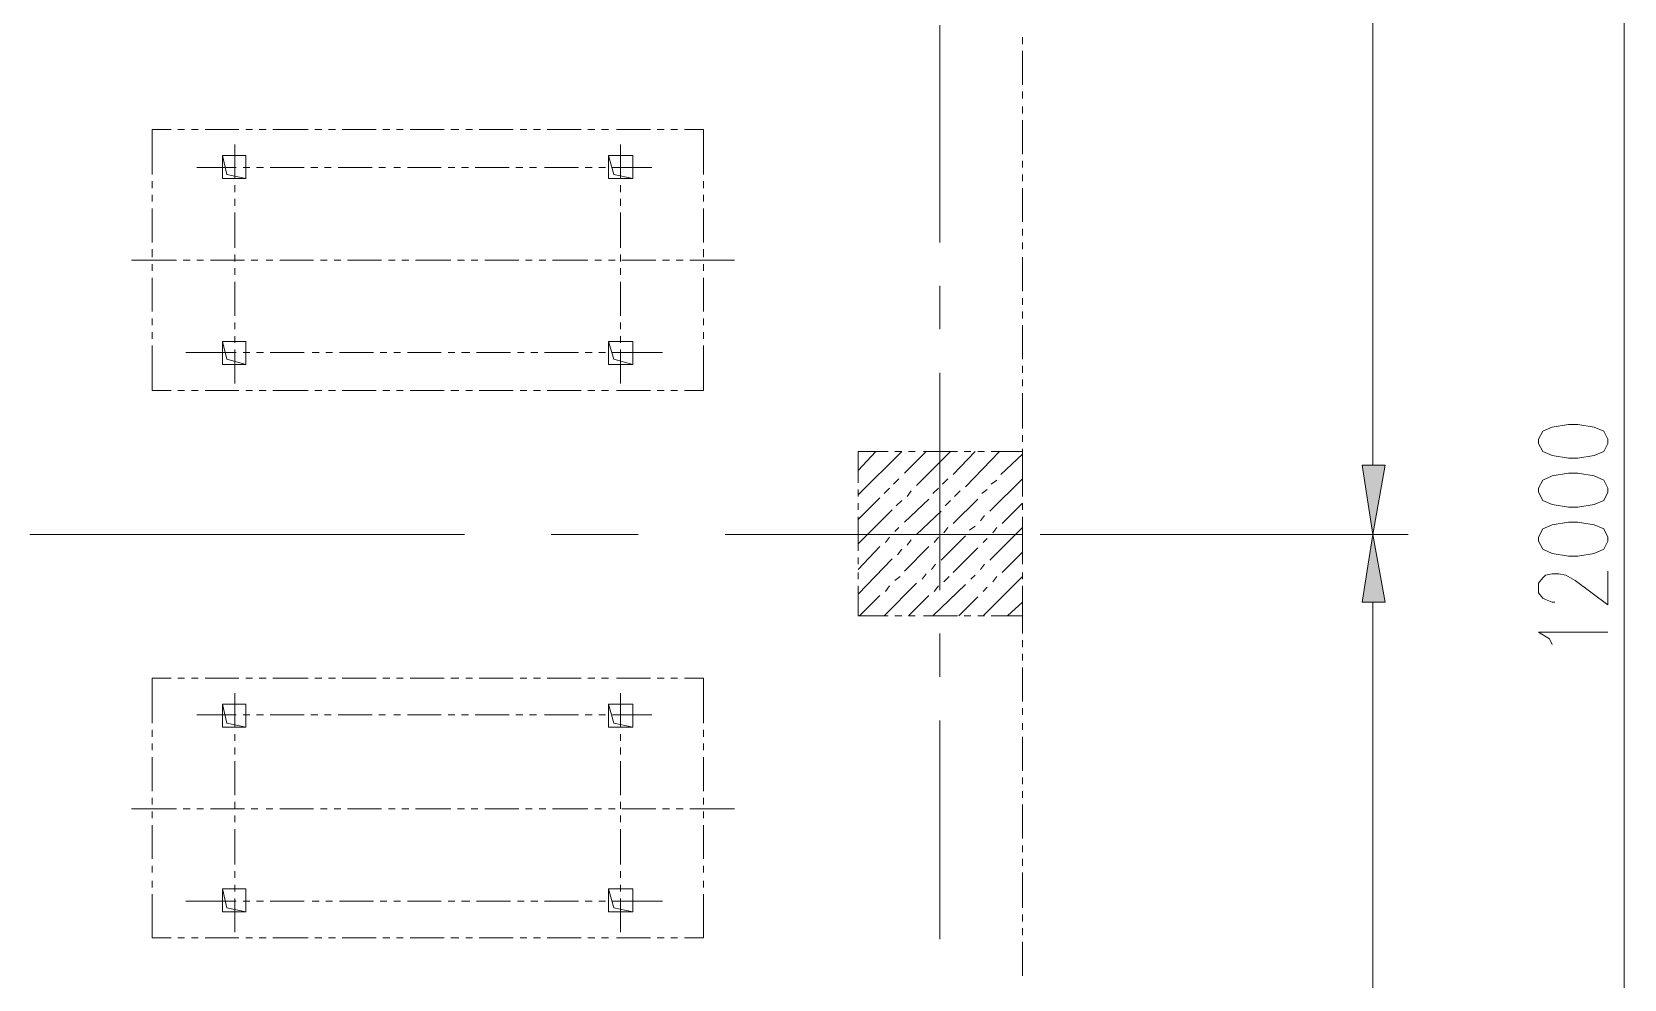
# Model space of a CAD drawing. Header units: millimetres. Extents: x 29 to 95071, y 20 to 67221.
# Drawn here: x 56715 to 62526, y 38559 to 42017 of the extents above; entities that cross this region are included whole.
import ezdxf

# ---------------------------------------------------------------- set-up
doc = ezdxf.new("R2010")
doc.units = ezdxf.units.MM

msp = doc.modelspace()

# ---------------------------------------------------------------- hatches: boundary and pattern name
h = msp.add_hatch(color=7)
h.dxf.hatch_style = 2
h.paths.add_polyline_path([(61569.5, 40435.4), (61653.8, 40435.4), (61609.2, 40182.6)])
h = msp.add_hatch(color=7)
h.dxf.hatch_style = 2
h.paths.add_polyline_path([(61569.5, 39934.8), (61653.8, 39934.8), (61609.2, 40182.6)])

# ---------------------------------------------------------------- linework, layer by layer
at = {"color": 7, "lineweight": 0}
for points in [[(61609.2, 45932.2), (61609.2, 40435.4)], [(62526.1, 34433), (62526.1, 45932.2)], [(60028, 41248.3), (60028, 42041.3)], [(60330.4, 41996.7), (60330.4, 41971.9)], [(60330.4, 41947.2), (60330.4, 41823.2)], [(60330.4, 41798.5), (60330.4, 41773.7)], [(60330.4, 41743.9), (60330.4, 41719.1)], [(60330.4, 41694.4), (60330.4, 41570.5)], [(57153.3, 41659.7), (57153.3, 41496.1)], [(57222.6, 41659.7), (57153.3, 41659.7)], [(57222.6, 41659.7), (57153.3, 41659.7), (57153.3, 41496.1)], [(57222.6, 41659.7), (57153.3, 41659.7)], [(57153.3, 41496.1), (57153.3, 41659.7)], [(57272.2, 41659.7), (57247.4, 41659.7)], [(57272.2, 41659.7), (57247.4, 41659.7)], [(57272.2, 41659.7), (57247.4, 41659.7)], [(57321.8, 41659.7), (57297, 41659.7)], [(57321.8, 41659.7), (57297, 41659.7)], [(57321.8, 41659.7), (57297, 41659.7)], [(57470.5, 41659.7), (57346.6, 41659.7)], [(57470.5, 41659.7), (57346.6, 41659.7)], [(57470.5, 41659.7), (57346.6, 41659.7)], [(57520, 41659.7), (57495.3, 41659.7)], [(57520, 41659.7), (57495.3, 41659.7)], [(57520, 41659.7), (57495.3, 41659.7)], [(57569.6, 41659.7), (57544.8, 41659.7)], [(57569.6, 41659.7), (57544.8, 41659.7)], [(57569.6, 41659.7), (57544.8, 41659.7)], [(57723.3, 41659.7), (57594.4, 41659.7)], [(57723.3, 41659.7), (57594.4, 41659.7)], [(57723.3, 41659.7), (57594.4, 41659.7)], [(57772.8, 41659.7), (57748, 41659.7)], [(57772.8, 41659.7), (57748, 41659.7)], [(57772.8, 41659.7), (57748, 41659.7)], [(57822.4, 41659.7), (57797.6, 41659.7)], [(57822.4, 41659.7), (57797.6, 41659.7)], [(57822.4, 41659.7), (57797.6, 41659.7)], [(57971.1, 41659.7), (57847.2, 41659.7)], [(57971.1, 41659.7), (57847.2, 41659.7)], [(57971.1, 41659.7), (57847.2, 41659.7)], [(58020.6, 41659.7), (57995.9, 41659.7)], [(58020.6, 41659.7), (57995.9, 41659.7)], [(58020.6, 41659.7), (57995.9, 41659.7)], [(58070.2, 41659.7), (58045.4, 41659.7)], [(58070.2, 41659.7), (58045.4, 41659.7)], [(58070.2, 41659.7), (58045.4, 41659.7)], [(58218.9, 41659.7), (58095, 41659.7)], [(58218.9, 41659.7), (58095, 41659.7)], [(58218.9, 41659.7), (58095, 41659.7)], [(58273.4, 41659.7), (58243.7, 41659.7)], [(58273.4, 41659.7), (58243.7, 41659.7)], [(58273.4, 41659.7), (58243.7, 41659.7)], [(58323, 41659.7), (58298.2, 41659.7)], [(58323, 41659.7), (58298.2, 41659.7)], [(58323, 41659.7), (58298.2, 41659.7)], [(58471.7, 41659.7), (58347.8, 41659.7)], [(58471.7, 41659.7), (58347.8, 41659.7)], [(58471.7, 41659.7), (58347.8, 41659.7)], [(58521.3, 41659.7), (58496.5, 41659.7)], [(58521.3, 41659.7), (58496.5, 41659.7)], [(58521.3, 41659.7), (58496.5, 41659.7)], [(58570.8, 41659.7), (58546, 41659.7)], [(58570.8, 41659.7), (58546, 41659.7)], [(58570.8, 41659.7), (58546, 41659.7)], [(58719.5, 41659.7), (58595.6, 41659.7)], [(58719.5, 41659.7), (58595.6, 41659.7)], [(58719.5, 41659.7), (58595.6, 41659.7)], [(58769.1, 41659.7), (58744.3, 41659.7)], [(58769.1, 41659.7), (58744.3, 41659.7)], [(58769.1, 41659.7), (58744.3, 41659.7)], [(58818.7, 41659.7), (58793.9, 41659.7)], [(58818.7, 41659.7), (58793.9, 41659.7)], [(58818.7, 41659.7), (58793.9, 41659.7)], [(58972.3, 41659.7), (58848.4, 41659.7)], [(58972.3, 41659.7), (58848.4, 41659.7)], [(58972.3, 41659.7), (58848.4, 41659.7)], [(59021.9, 41659.7), (58997.1, 41659.7)], [(59021.9, 41659.7), (58997.1, 41659.7)], [(59021.9, 41659.7), (58997.1, 41659.7)], [(59071.4, 41659.7), (59046.7, 41659.7)], [(59071.4, 41659.7), (59046.7, 41659.7)], [(59071.4, 41659.7), (59046.7, 41659.7)], [(59165.6, 41496.1), (59165.6, 41659.7), (59096.2, 41659.7)], [(59165.6, 41659.7), (59096.2, 41659.7)], [(59165.6, 41496.1), (59165.6, 41659.7), (59096.2, 41659.7)], [(59165.6, 41496.1), (59165.6, 41659.7)], [(57411, 41565.5), (57425.9, 41496.1), (57495.3, 41481.2)], [(57455.6, 41481.2), (57455.6, 41605.1)], [(58818.7, 41565.5), (58838.5, 41496.1)], [(58863.3, 41481.2), (58863.3, 41605.1)], [(57460.6, 41520.9), (57316.8, 41520.9)], [(57510.1, 41520.9), (57485.3, 41520.9)], [(57559.7, 41520.9), (57534.9, 41520.9)], [(57708.4, 41520.9), (57584.5, 41520.9)], [(57758, 41520.9), (57733.2, 41520.9)], [(57807.5, 41520.9), (57782.7, 41520.9)], [(57956.2, 41520.9), (57832.3, 41520.9)], [(58005.8, 41520.9), (57981, 41520.9)], [(58060.3, 41520.9), (58035.5, 41520.9)], [(58209, 41520.9), (58085.1, 41520.9)], [(58258.6, 41520.9), (58233.8, 41520.9)], [(58308.1, 41520.9), (58283.3, 41520.9)], [(58456.8, 41520.9), (58332.9, 41520.9)], [(58506.4, 41520.9), (58481.6, 41520.9)], [(58556, 41520.9), (58531.2, 41520.9)], [(58709.6, 41520.9), (58585.7, 41520.9)], [(58759.2, 41520.9), (58734.4, 41520.9)], [(58808.7, 41520.9), (58784, 41520.9)], [(58977.3, 41520.9), (58833.5, 41520.9)], [(58838.5, 41496.1), (58907.9, 41481.2)], [(60330.4, 41545.7), (60330.4, 41520.9)], [(60330.4, 41496.1), (60330.4, 41471.3)], [(57153.3, 41471.3), (57153.3, 41446.5)], [(57153.3, 41471.3), (57153.3, 41446.5)], [(57153.3, 41446.5), (57153.3, 41471.3)], [(57455.6, 41431.7), (57455.6, 41456.5)], [(58863.3, 41431.7), (58863.3, 41456.5)], [(59165.6, 41446.5), (59165.6, 41471.3)], [(59165.6, 41446.5), (59165.6, 41471.3)], [(59165.6, 41446.5), (59165.6, 41471.3)], [(60330.4, 41446.5), (60330.4, 41322.6)], [(57153.3, 41421.8), (57153.3, 41397)], [(57153.3, 41421.8), (57153.3, 41397)], [(57153.3, 41397), (57153.3, 41421.8)], [(57455.6, 41382.1), (57455.6, 41406.9)], [(58863.3, 41382.1), (58863.3, 41406.9)], [(59165.6, 41397), (59165.6, 41421.8)], [(59165.6, 41397), (59165.6, 41421.8)], [(59165.6, 41397), (59165.6, 41421.8)], [(57153.3, 41372.2), (57153.3, 41248.3)], [(57153.3, 41372.2), (57153.3, 41248.3)], [(57153.3, 41248.3), (57153.3, 41372.2)], [(57455.6, 41228.5), (57455.6, 41357.3)], [(58863.3, 41228.5), (58863.3, 41357.3)], [(59165.6, 41248.3), (59165.6, 41372.2)], [(59165.6, 41248.3), (59165.6, 41372.2)], [(59165.6, 41248.3), (59165.6, 41372.2)], [(60330.4, 41297.8), (60330.4, 41273.1)], [(57153.3, 41223.5), (57153.3, 41193.8)], [(57153.3, 41223.5), (57153.3, 41193.8)], [(57153.3, 41193.8), (57153.3, 41223.5)], [(59165.6, 41193.8), (59165.6, 41223.5)], [(59165.6, 41193.8), (59165.6, 41223.5)], [(59165.6, 41193.8), (59165.6, 41223.5)], [(60330.4, 41248.3), (60330.4, 41223.5)], [(57242.5, 41183.8), (57078.9, 41183.8)], [(57153.3, 41169), (57153.3, 41144.2)], [(57153.3, 41169), (57153.3, 41144.2)], [(57153.3, 41144.2), (57153.3, 41169)], [(57292, 41183.8), (57267.3, 41183.8)], [(57341.6, 41183.8), (57316.8, 41183.8)], [(57490.3, 41183.8), (57366.4, 41183.8)], [(57455.6, 41178.9), (57455.6, 41203.7)], [(57455.6, 41129.3), (57455.6, 41154.1)], [(57539.9, 41183.8), (57515.1, 41183.8)], [(57594.4, 41183.8), (57569.6, 41183.8)], [(57743.1, 41183.8), (57619.2, 41183.8)], [(57792.6, 41183.8), (57767.9, 41183.8)], [(57842.2, 41183.8), (57817.4, 41183.8)], [(57990.9, 41183.8), (57867, 41183.8)], [(58040.5, 41183.8), (58015.7, 41183.8)], [(58090, 41183.8), (58065.3, 41183.8)], [(58243.7, 41183.8), (58114.8, 41183.8)], [(58293.3, 41183.8), (58268.5, 41183.8)], [(58342.8, 41183.8), (58318, 41183.8)], [(58491.5, 41183.8), (58367.6, 41183.8)], [(58541.1, 41183.8), (58516.3, 41183.8)], [(58590.6, 41183.8), (58565.9, 41183.8)], [(58744.3, 41183.8), (58615.4, 41183.8)], [(58793.9, 41183.8), (58769.1, 41183.8)], [(58843.4, 41183.8), (58818.7, 41183.8)], [(58863.3, 41178.9), (58863.3, 41203.7)], [(58863.3, 41129.3), (58863.3, 41154.1)], [(58992.1, 41183.8), (58868.2, 41183.8)], [(59041.7, 41183.8), (59016.9, 41183.8)], [(59091.3, 41183.8), (59066.5, 41183.8)], [(59279.6, 41183.8), (59116, 41183.8)], [(59165.6, 41144.2), (59165.6, 41169)], [(59165.6, 41144.2), (59165.6, 41169)], [(59165.6, 41144.2), (59165.6, 41169)], [(60330.4, 41193.8), (60330.4, 41069.8)], [(57153.3, 41119.4), (57153.3, 40995.5)], [(57153.3, 41119.4), (57153.3, 40995.5)], [(57153.3, 40995.5), (57153.3, 41119.4)], [(57455.6, 40980.6), (57455.6, 41104.5)], [(58863.3, 40980.6), (58863.3, 41104.5)], [(59165.6, 40995.5), (59165.6, 41119.4)], [(59165.6, 40995.5), (59165.6, 41119.4)], [(59165.6, 40995.5), (59165.6, 41119.4)], [(60028, 40931.1), (60028, 41089.7)], [(60330.4, 41045.1), (60330.4, 41020.3)], [(60330.4, 40995.5), (60330.4, 40970.7)], [(57153.3, 40970.7), (57153.3, 40945.9)], [(57153.3, 40970.7), (57153.3, 40945.9)], [(57153.3, 40945.9), (57153.3, 40970.7)], [(57153.3, 40921.1), (57153.3, 40896.4)], [(57153.3, 40921.1), (57153.3, 40896.4)], [(57153.3, 40896.4), (57153.3, 40921.1)], [(57455.6, 40931.1), (57455.6, 40955.8)], [(58863.3, 40931.1), (58863.3, 40955.8)], [(59165.6, 40945.9), (59165.6, 40970.7)], [(59165.6, 40945.9), (59165.6, 40970.7)], [(59165.6, 40945.9), (59165.6, 40970.7)], [(59165.6, 40896.4), (59165.6, 40921.1)], [(59165.6, 40896.4), (59165.6, 40921.1)], [(59165.6, 40896.4), (59165.6, 40921.1)], [(60330.4, 40945.9), (60330.4, 40822)], [(57153.3, 40871.6), (57153.3, 40708), (57222.6, 40708)], [(57153.3, 40871.6), (57153.3, 40708), (57222.6, 40708)], [(57153.3, 40708), (57153.3, 40871.6)], [(57411, 40886.5), (57425.9, 40822), (57495.3, 40802.2)], [(57455.6, 40881.5), (57455.6, 40906.3)], [(57455.6, 40732.8), (57455.6, 40856.7)], [(58818.7, 40886.5), (58838.5, 40822)], [(58863.3, 40881.5), (58863.3, 40906.3)], [(58863.3, 40732.8), (58863.3, 40856.7)], [(59096.2, 40708), (59165.6, 40708), (59165.6, 40871.6)], [(59096.2, 40708), (59165.6, 40708), (59165.6, 40871.6)], [(59165.6, 40708), (59165.6, 40871.6)], [(57460.6, 40846.8), (57277.2, 40846.8)], [(57510.1, 40846.8), (57485.3, 40846.8)], [(57559.7, 40846.8), (57534.9, 40846.8)], [(57708.4, 40846.8), (57584.5, 40846.8)], [(57762.9, 40846.8), (57738.1, 40846.8)], [(57812.5, 40846.8), (57787.7, 40846.8)], [(57961.2, 40846.8), (57837.3, 40846.8)], [(58010.7, 40846.8), (57986, 40846.8)], [(58060.3, 40846.8), (58035.5, 40846.8)], [(58209, 40846.8), (58085.1, 40846.8)], [(58258.6, 40846.8), (58233.8, 40846.8)], [(58313.1, 40846.8), (58283.3, 40846.8)], [(58461.8, 40846.8), (58337.9, 40846.8)], [(58511.3, 40846.8), (58486.6, 40846.8)], [(58560.9, 40846.8), (58536.1, 40846.8)], [(58709.6, 40846.8), (58585.7, 40846.8)], [(58759.2, 40846.8), (58734.4, 40846.8)], [(58808.7, 40846.8), (58784, 40846.8)], [(59016.9, 40846.8), (58833.5, 40846.8)], [(58838.5, 40822), (58907.9, 40802.2)], [(60330.4, 40797.2), (60330.4, 40772.4)], [(60028, 39979.4), (60028, 40772.4)], [(60330.4, 40747.7), (60330.4, 40722.9)], [(57222.6, 40708), (57153.3, 40708)], [(57247.4, 40708), (57272.2, 40708)], [(57272.2, 40708), (57247.4, 40708)], [(57247.4, 40708), (57272.2, 40708)], [(57297, 40708), (57321.8, 40708)], [(57321.8, 40708), (57297, 40708)], [(57297, 40708), (57321.8, 40708)], [(57346.6, 40708), (57470.5, 40708)], [(57470.5, 40708), (57346.6, 40708)], [(57346.6, 40708), (57470.5, 40708)], [(57495.3, 40708), (57520, 40708)], [(57520, 40708), (57495.3, 40708)], [(57495.3, 40708), (57520, 40708)], [(57544.8, 40708), (57569.6, 40708)], [(57569.6, 40708), (57544.8, 40708)], [(57544.8, 40708), (57569.6, 40708)], [(57594.4, 40708), (57723.3, 40708)], [(57723.3, 40708), (57594.4, 40708)], [(57594.4, 40708), (57723.3, 40708)], [(57748, 40708), (57772.8, 40708)], [(57772.8, 40708), (57748, 40708)], [(57748, 40708), (57772.8, 40708)], [(57797.6, 40708), (57822.4, 40708)], [(57822.4, 40708), (57797.6, 40708)], [(57797.6, 40708), (57822.4, 40708)], [(57847.2, 40708), (57971.1, 40708)], [(57971.1, 40708), (57847.2, 40708)], [(57847.2, 40708), (57971.1, 40708)], [(57995.9, 40708), (58020.6, 40708)], [(58020.6, 40708), (57995.9, 40708)], [(57995.9, 40708), (58020.6, 40708)], [(58045.4, 40708), (58070.2, 40708)], [(58070.2, 40708), (58045.4, 40708)], [(58045.4, 40708), (58070.2, 40708)], [(58095, 40708), (58218.9, 40708)], [(58218.9, 40708), (58095, 40708)], [(58095, 40708), (58218.9, 40708)], [(58243.7, 40708), (58273.4, 40708)], [(58273.4, 40708), (58243.7, 40708)], [(58243.7, 40708), (58273.4, 40708)], [(58298.2, 40708), (58323, 40708)], [(58323, 40708), (58298.2, 40708)], [(58298.2, 40708), (58323, 40708)], [(58347.8, 40708), (58471.7, 40708)], [(58471.7, 40708), (58347.8, 40708)], [(58347.8, 40708), (58471.7, 40708)], [(58496.5, 40708), (58521.3, 40708)], [(58521.3, 40708), (58496.5, 40708)], [(58496.5, 40708), (58521.3, 40708)], [(58546, 40708), (58570.8, 40708)], [(58570.8, 40708), (58546, 40708)], [(58546, 40708), (58570.8, 40708)], [(58595.6, 40708), (58719.5, 40708)], [(58719.5, 40708), (58595.6, 40708)], [(58595.6, 40708), (58719.5, 40708)], [(58744.3, 40708), (58769.1, 40708)], [(58769.1, 40708), (58744.3, 40708)], [(58744.3, 40708), (58769.1, 40708)], [(58793.9, 40708), (58818.7, 40708)], [(58818.7, 40708), (58793.9, 40708)], [(58793.9, 40708), (58818.7, 40708)], [(58848.4, 40708), (58972.3, 40708)], [(58972.3, 40708), (58848.4, 40708)], [(58848.4, 40708), (58972.3, 40708)], [(58997.1, 40708), (59021.9, 40708)], [(59021.9, 40708), (58997.1, 40708)], [(58997.1, 40708), (59021.9, 40708)], [(59046.7, 40708), (59071.4, 40708)], [(59071.4, 40708), (59046.7, 40708)], [(59046.7, 40708), (59071.4, 40708)], [(59165.6, 40708), (59096.2, 40708)], [(60330.4, 40698.1), (60330.4, 40569.2)], [(60330.4, 40544.4), (60330.4, 40519.7)], [(59839.7, 40485), (59730.7, 40485), (59730.7, 40371)], [(59730.7, 40415.6), (59795.1, 40485)], [(59730.7, 40326.4), (59889.3, 40485)], [(59889.3, 40485), (59864.5, 40485)], [(59899.2, 40405.7), (59978.5, 40485)], [(59938.8, 40485), (59914, 40485)], [(59943.8, 40361.1), (60067.7, 40485)], [(60092.5, 40485), (59968.6, 40485)], [(60077.6, 40400.7), (60156.9, 40485)], [(60142, 40485), (60117.3, 40485)], [(60122.2, 40356.1), (60246.1, 40485)], [(60191.6, 40485), (60166.8, 40485)], [(60330.4, 40371), (60330.4, 40485), (60216.4, 40485)], [(60251.1, 40400.7), (60330.4, 40475.1)], [(60330.4, 40494.9), (60330.4, 40470.1)], [(60330.4, 40445.3), (60330.4, 40321.4)], [(59730.7, 40346.2), (59730.7, 40321.4)], [(59824.8, 40331.3), (59844.7, 40351.1)], [(59859.5, 40366), (59879.4, 40385.8)], [(59909.1, 40321.4), (59924, 40341.2)], [(60003.3, 40331.3), (60023.1, 40351.1)], [(60038, 40366), (60057.8, 40385.8)], [(60082.6, 40321.4), (60102.4, 40341.2)], [(60181.7, 40331.3), (60201.5, 40346.2)], [(60211.4, 40266.9), (60330.4, 40385.8)], [(60216.4, 40366), (60236.2, 40380.9)], [(60330.4, 40321.4), (60330.4, 40346.2)], [(59730.7, 40237.1), (59810, 40316.4)], [(59730.7, 40296.6), (59730.7, 40271.8)], [(59869.4, 40286.7), (59889.3, 40306.5)], [(59899.2, 40227.2), (59988.4, 40311.5)], [(60047.9, 40286.7), (60067.7, 40306.5)], [(60077.6, 40222.3), (60166.8, 40311.5)], [(60256, 40222.3), (60330.4, 40296.6)], [(60330.4, 40271.8), (60330.4, 40296.6)], [(60330.4, 40296.6), (60330.4, 40271.8)], [(59730.7, 40147.9), (59854.6, 40271.8)], [(59730.7, 40247.1), (59730.7, 40123.1)], [(59943.8, 40182.6), (60033, 40266.9)], [(60176.7, 40232.2), (60191.6, 40252)], [(60330.4, 40123.1), (60330.4, 40247.1)], [(60330.4, 40247.1), (60330.4, 40222.3)], [(58293.3, 40182.6), (56707.2, 40182.6)], [(58927.7, 40182.6), (58610.5, 40182.6)], [(60330.4, 40182.6), (59244.9, 40182.6)], [(59829.8, 40152.9), (59844.7, 40172.7)], [(59864.5, 40192.5), (59879.4, 40207.4)], [(59909.1, 40143), (59924, 40162.8)], [(60008.2, 40152.9), (60023.1, 40172.7)], [(60033, 40088.4), (60122.2, 40177.7)], [(60042.9, 40187.6), (60057.8, 40207.4)], [(60137.1, 40197.5), (60156.9, 40212.4)], [(60186.7, 40152.9), (60201.5, 40167.8)], [(60211.4, 40088.4), (60330.4, 40207.4)], [(60221.4, 40187.6), (60236.2, 40207.4)], [(60330.4, 40197.5), (60330.4, 40073.6)], [(60394.8, 40182.6), (61738.1, 40182.6)], [(60394.8, 40182.6), (61738.1, 40182.6)], [(59730.7, 40053.8), (59810, 40138)], [(59874.4, 40108.3), (59889.3, 40128.1)], [(59899.2, 40048.8), (59988.4, 40138)], [(60077.6, 40043.8), (60166.8, 40133.1)], [(60256, 40043.8), (60330.4, 40118.2)], [(59730.7, 40098.4), (59730.7, 40073.6)], [(59730.7, 39964.5), (59854.6, 40093.4)], [(59730.7, 40043.8), (59730.7, 40019.1)], [(59998.3, 40053.8), (60013.2, 40073.6)], [(60176.7, 40053.8), (60191.6, 40073.6)], [(60330.4, 40073.6), (60330.4, 40098.4)], [(60330.4, 40019.1), (60330.4, 40043.8)], [(60330.4, 40043.8), (60330.4, 40019.1)], [(62273.4, 39934.8), (62263.4, 39934.8), (62238.7, 39944.7), (62228.8, 39949.7), (62213.9, 39969.5), (62213.9, 40004.2), (62228.8, 40024), (62238.7, 40033.9), (62263.4, 40038.9), (62288.2, 40038.9), (62313, 40033.9), (62347.7, 40014.1), (62466.7, 39924.9), (62466.7, 40048.8)], [(59730.7, 39994.3), (59730.7, 39885.2), (59839.7, 39885.2)], [(59824.8, 39885.2), (59943.8, 40004.2)], [(59829.8, 39974.4), (59844.7, 39994.3)], [(59864.5, 40014.1), (59884.3, 40029)], [(59963.6, 40019.1), (59978.5, 40038.9)], [(60003.3, 39885.2), (60122.2, 39999.2)], [(60008.2, 39974.4), (60023.1, 39994.3)], [(60042.9, 40009.1), (60062.7, 40029)], [(60142, 40019.1), (60156.9, 40033.9)], [(60186.7, 39885.2), (60330.4, 40029)], [(60186.7, 39974.4), (60201.5, 39989.3)], [(60221.4, 40009.1), (60236.2, 40029)], [(60330.4, 39885.2), (60330.4, 39994.3)], [(60330.4, 39994.3), (60330.4, 39969.5)], [(59735.6, 39885.2), (59810, 39959.6)], [(59914, 39885.2), (59988.4, 39959.6)], [(60097.4, 39885.2), (60166.8, 39954.6)], [(60275.9, 39885.2), (60330.4, 39934.8)], [(60330.4, 39944.7), (60330.4, 39820.8)], [(61609.2, 39934.8), (61609.2, 34433)], [(59864.5, 39885.2), (59889.3, 39885.2)], [(59914, 39885.2), (59938.8, 39885.2)], [(59968.6, 39885.2), (60092.5, 39885.2)], [(60117.3, 39885.2), (60142, 39885.2)], [(60166.8, 39885.2), (60191.6, 39885.2)], [(60216.4, 39885.2), (60330.4, 39885.2)], [(60028, 39662.2), (60028, 39820.8)], [(62263.4, 39781.1), (62253.5, 39801), (62213.9, 39825.8), (62466.7, 39825.8)], [(60330.4, 39796), (60330.4, 39771.2)], [(60330.4, 39746.4), (60330.4, 39721.7)], [(60330.4, 39696.9), (60330.4, 39573)], [(57153.3, 39657.2), (57153.3, 39493.7)], [(57222.6, 39657.2), (57153.3, 39657.2)], [(57222.6, 39657.2), (57153.3, 39657.2), (57153.3, 39493.7)], [(57222.6, 39657.2), (57153.3, 39657.2)], [(57153.3, 39493.7), (57153.3, 39657.2)], [(57272.2, 39657.2), (57247.4, 39657.2)], [(57272.2, 39657.2), (57247.4, 39657.2)], [(57272.2, 39657.2), (57247.4, 39657.2)], [(57321.8, 39657.2), (57297, 39657.2)], [(57321.8, 39657.2), (57297, 39657.2)], [(57321.8, 39657.2), (57297, 39657.2)], [(57470.5, 39657.2), (57346.6, 39657.2)], [(57470.5, 39657.2), (57346.6, 39657.2)], [(57470.5, 39657.2), (57346.6, 39657.2)], [(57520, 39657.2), (57495.3, 39657.2)], [(57520, 39657.2), (57495.3, 39657.2)], [(57520, 39657.2), (57495.3, 39657.2)], [(57569.6, 39657.2), (57544.8, 39657.2)], [(57569.6, 39657.2), (57544.8, 39657.2)], [(57569.6, 39657.2), (57544.8, 39657.2)], [(57723.3, 39657.2), (57594.4, 39657.2)], [(57723.3, 39657.2), (57594.4, 39657.2)], [(57723.3, 39657.2), (57594.4, 39657.2)], [(57772.8, 39657.2), (57748, 39657.2)], [(57772.8, 39657.2), (57748, 39657.2)], [(57772.8, 39657.2), (57748, 39657.2)], [(57822.4, 39657.2), (57797.6, 39657.2)], [(57822.4, 39657.2), (57797.6, 39657.2)], [(57822.4, 39657.2), (57797.6, 39657.2)], [(57971.1, 39657.2), (57847.2, 39657.2)], [(57971.1, 39657.2), (57847.2, 39657.2)], [(57971.1, 39657.2), (57847.2, 39657.2)], [(58020.6, 39657.2), (57995.9, 39657.2)], [(58020.6, 39657.2), (57995.9, 39657.2)], [(58020.6, 39657.2), (57995.9, 39657.2)], [(58070.2, 39657.2), (58045.4, 39657.2)], [(58070.2, 39657.2), (58045.4, 39657.2)], [(58070.2, 39657.2), (58045.4, 39657.2)], [(58218.9, 39657.2), (58095, 39657.2)], [(58218.9, 39657.2), (58095, 39657.2)], [(58218.9, 39657.2), (58095, 39657.2)], [(58273.4, 39657.2), (58243.7, 39657.2)], [(58273.4, 39657.2), (58243.7, 39657.2)], [(58273.4, 39657.2), (58243.7, 39657.2)], [(58323, 39657.2), (58298.2, 39657.2)], [(58323, 39657.2), (58298.2, 39657.2)], [(58323, 39657.2), (58298.2, 39657.2)], [(58471.7, 39657.2), (58347.8, 39657.2)], [(58471.7, 39657.2), (58347.8, 39657.2)], [(58471.7, 39657.2), (58347.8, 39657.2)], [(58521.3, 39657.2), (58496.5, 39657.2)], [(58521.3, 39657.2), (58496.5, 39657.2)], [(58521.3, 39657.2), (58496.5, 39657.2)], [(58570.8, 39657.2), (58546, 39657.2)], [(58570.8, 39657.2), (58546, 39657.2)], [(58570.8, 39657.2), (58546, 39657.2)], [(58719.5, 39657.2), (58595.6, 39657.2)], [(58719.5, 39657.2), (58595.6, 39657.2)], [(58719.5, 39657.2), (58595.6, 39657.2)], [(58769.1, 39657.2), (58744.3, 39657.2)], [(58769.1, 39657.2), (58744.3, 39657.2)], [(58769.1, 39657.2), (58744.3, 39657.2)], [(58818.7, 39657.2), (58793.9, 39657.2)], [(58818.7, 39657.2), (58793.9, 39657.2)], [(58818.7, 39657.2), (58793.9, 39657.2)], [(58972.3, 39657.2), (58848.4, 39657.2)], [(58972.3, 39657.2), (58848.4, 39657.2)], [(58972.3, 39657.2), (58848.4, 39657.2)], [(59021.9, 39657.2), (58997.1, 39657.2)], [(59021.9, 39657.2), (58997.1, 39657.2)], [(59021.9, 39657.2), (58997.1, 39657.2)], [(59071.4, 39657.2), (59046.7, 39657.2)], [(59071.4, 39657.2), (59046.7, 39657.2)], [(59071.4, 39657.2), (59046.7, 39657.2)], [(59165.6, 39493.7), (59165.6, 39657.2), (59096.2, 39657.2)], [(59165.6, 39657.2), (59096.2, 39657.2)], [(59165.6, 39493.7), (59165.6, 39657.2), (59096.2, 39657.2)], [(59165.6, 39493.7), (59165.6, 39657.2)], [(57455.6, 39478.8), (57455.6, 39602.7)], [(58863.3, 39478.8), (58863.3, 39602.7)], [(57460.6, 39523.4), (57316.8, 39523.4)], [(57411, 39563.1), (57425.9, 39493.7), (57495.3, 39478.8)], [(57510.1, 39523.4), (57485.3, 39523.4)], [(57559.7, 39523.4), (57534.9, 39523.4)], [(57708.4, 39523.4), (57584.5, 39523.4)], [(57758, 39523.4), (57733.2, 39523.4)], [(57807.5, 39523.4), (57782.7, 39523.4)], [(57956.2, 39523.4), (57832.3, 39523.4)], [(58005.8, 39523.4), (57981, 39523.4)], [(58060.3, 39523.4), (58035.5, 39523.4)], [(58209, 39523.4), (58085.1, 39523.4)], [(58258.6, 39523.4), (58233.8, 39523.4)], [(58308.1, 39523.4), (58283.3, 39523.4)], [(58456.8, 39523.4), (58332.9, 39523.4)], [(58506.4, 39523.4), (58481.6, 39523.4)], [(58556, 39523.4), (58531.2, 39523.4)], [(58709.6, 39523.4), (58585.7, 39523.4)], [(58759.2, 39523.4), (58734.4, 39523.4)], [(58808.7, 39523.4), (58784, 39523.4)], [(58818.7, 39563.1), (58838.5, 39493.7)], [(58977.3, 39523.4), (58833.5, 39523.4)], [(60330.4, 39548.2), (60330.4, 39523.4)], [(57153.3, 39468.9), (57153.3, 39444.1)], [(57153.3, 39468.9), (57153.3, 39444.1)], [(57153.3, 39444.1), (57153.3, 39468.9)], [(58838.5, 39493.7), (58907.9, 39478.8)], [(59165.6, 39444.1), (59165.6, 39468.9)], [(59165.6, 39444.1), (59165.6, 39468.9)], [(59165.6, 39444.1), (59165.6, 39468.9)], [(60028, 38705.6), (60028, 39503.6)], [(60330.4, 39493.7), (60330.4, 39468.9)], [(57153.3, 39419.3), (57153.3, 39394.5)], [(57153.3, 39419.3), (57153.3, 39394.5)], [(57153.3, 39394.5), (57153.3, 39419.3)], [(57455.6, 39429.2), (57455.6, 39454)], [(57455.6, 39379.7), (57455.6, 39404.4)], [(58863.3, 39429.2), (58863.3, 39454)], [(58863.3, 39379.7), (58863.3, 39404.4)], [(59165.6, 39394.5), (59165.6, 39419.3)], [(59165.6, 39394.5), (59165.6, 39419.3)], [(59165.6, 39394.5), (59165.6, 39419.3)], [(60330.4, 39444.1), (60330.4, 39320.2)], [(57153.3, 39369.7), (57153.3, 39245.8)], [(57153.3, 39369.7), (57153.3, 39245.8)], [(57153.3, 39245.8), (57153.3, 39369.7)], [(57455.6, 39231), (57455.6, 39354.9)], [(58863.3, 39231), (58863.3, 39354.9)], [(59165.6, 39245.8), (59165.6, 39369.7)], [(59165.6, 39245.8), (59165.6, 39369.7)], [(59165.6, 39245.8), (59165.6, 39369.7)], [(60330.4, 39295.4), (60330.4, 39270.6)], [(60330.4, 39245.8), (60330.4, 39221.1)], [(57242.5, 39181.4), (57078.9, 39181.4)], [(57153.3, 39221.1), (57153.3, 39196.3)], [(57153.3, 39221.1), (57153.3, 39196.3)], [(57153.3, 39196.3), (57153.3, 39221.1)], [(57153.3, 39171.5), (57153.3, 39146.7)], [(57153.3, 39171.5), (57153.3, 39146.7)], [(57153.3, 39146.7), (57153.3, 39171.5)], [(57292, 39181.4), (57267.3, 39181.4)], [(57341.6, 39181.4), (57316.8, 39181.4)], [(57490.3, 39181.4), (57366.4, 39181.4)], [(57455.6, 39181.4), (57455.6, 39206.2)], [(57539.9, 39181.4), (57515.1, 39181.4)], [(57594.4, 39181.4), (57569.6, 39181.4)], [(57743.1, 39181.4), (57619.2, 39181.4)], [(57792.6, 39181.4), (57767.9, 39181.4)], [(57842.2, 39181.4), (57817.4, 39181.4)], [(57990.9, 39181.4), (57867, 39181.4)], [(58040.5, 39181.4), (58015.7, 39181.4)], [(58090, 39181.4), (58065.3, 39181.4)], [(58243.7, 39181.4), (58114.8, 39181.4)], [(58293.3, 39181.4), (58268.5, 39181.4)], [(58342.8, 39181.4), (58318, 39181.4)], [(58491.5, 39181.4), (58367.6, 39181.4)], [(58541.1, 39181.4), (58516.3, 39181.4)], [(58590.6, 39181.4), (58565.9, 39181.4)], [(58744.3, 39181.4), (58615.4, 39181.4)], [(58793.9, 39181.4), (58769.1, 39181.4)], [(58843.4, 39181.4), (58818.7, 39181.4)], [(58863.3, 39181.4), (58863.3, 39206.2)], [(58992.1, 39181.4), (58868.2, 39181.4)], [(59041.7, 39181.4), (59016.9, 39181.4)], [(59091.3, 39181.4), (59066.5, 39181.4)], [(59279.6, 39181.4), (59116, 39181.4)], [(59165.6, 39196.3), (59165.6, 39221.1)], [(59165.6, 39196.3), (59165.6, 39221.1)], [(59165.6, 39196.3), (59165.6, 39221.1)], [(59165.6, 39146.7), (59165.6, 39171.5)], [(59165.6, 39146.7), (59165.6, 39171.5)], [(59165.6, 39146.7), (59165.6, 39171.5)], [(60330.4, 39196.3), (60330.4, 39072.4)], [(57153.3, 39121.9), (57153.3, 38998)], [(57153.3, 39121.9), (57153.3, 38998)], [(57153.3, 38998), (57153.3, 39121.9)], [(57455.6, 39131.8), (57455.6, 39156.6)], [(58863.3, 39131.8), (58863.3, 39156.6)], [(59165.6, 38998), (59165.6, 39121.9)], [(59165.6, 38998), (59165.6, 39121.9)], [(59165.6, 38998), (59165.6, 39121.9)], [(57455.6, 38978.2), (57455.6, 39107.1)], [(58863.3, 38978.2), (58863.3, 39107.1)], [(60330.4, 39047.6), (60330.4, 39022.8)], [(60330.4, 38998), (60330.4, 38973.2)], [(57153.3, 38973.2), (57153.3, 38948.4)], [(57153.3, 38973.2), (57153.3, 38948.4)], [(57153.3, 38948.4), (57153.3, 38973.2)], [(57455.6, 38928.6), (57455.6, 38953.4)], [(58863.3, 38928.6), (58863.3, 38953.4)], [(59165.6, 38948.4), (59165.6, 38973.2)], [(59165.6, 38948.4), (59165.6, 38973.2)], [(59165.6, 38948.4), (59165.6, 38973.2)], [(60330.4, 38948.4), (60330.4, 38819.6)], [(57153.3, 38918.7), (57153.3, 38893.9)], [(57153.3, 38918.7), (57153.3, 38893.9)], [(57153.3, 38893.9), (57153.3, 38918.7)], [(57411, 38889), (57425.9, 38819.6), (57495.3, 38804.7)], [(57455.6, 38879.1), (57455.6, 38903.8)], [(58818.7, 38889), (58838.5, 38819.6)], [(58863.3, 38879.1), (58863.3, 38903.8)], [(59165.6, 38893.9), (59165.6, 38918.7)], [(59165.6, 38893.9), (59165.6, 38918.7)], [(59165.6, 38893.9), (59165.6, 38918.7)], [(57153.3, 38869.1), (57153.3, 38710.5), (57222.6, 38710.5)], [(57153.3, 38869.1), (57153.3, 38710.5), (57222.6, 38710.5)], [(57153.3, 38710.5), (57153.3, 38869.1)], [(57460.6, 38844.4), (57277.2, 38844.4)], [(57455.6, 38730.4), (57455.6, 38854.3)], [(57510.1, 38844.4), (57485.3, 38844.4)], [(57559.7, 38844.4), (57534.9, 38844.4)], [(57708.4, 38844.4), (57584.5, 38844.4)], [(57762.9, 38844.4), (57738.1, 38844.4)], [(57812.5, 38844.4), (57787.7, 38844.4)], [(57961.2, 38844.4), (57837.3, 38844.4)], [(58010.7, 38844.4), (57986, 38844.4)], [(58060.3, 38844.4), (58035.5, 38844.4)], [(58209, 38844.4), (58085.1, 38844.4)], [(58258.6, 38844.4), (58233.8, 38844.4)], [(58313.1, 38844.4), (58283.3, 38844.4)], [(58461.8, 38844.4), (58337.9, 38844.4)], [(58511.3, 38844.4), (58486.6, 38844.4)], [(58560.9, 38844.4), (58536.1, 38844.4)], [(58709.6, 38844.4), (58585.7, 38844.4)], [(58759.2, 38844.4), (58734.4, 38844.4)], [(58808.7, 38844.4), (58784, 38844.4)], [(59016.9, 38844.4), (58833.5, 38844.4)], [(58863.3, 38730.4), (58863.3, 38854.3)], [(59096.2, 38710.5), (59165.6, 38710.5), (59165.6, 38869.1)], [(59096.2, 38710.5), (59165.6, 38710.5), (59165.6, 38869.1)], [(59165.6, 38710.5), (59165.6, 38869.1)], [(58838.5, 38819.6), (58907.9, 38804.7)], [(60330.4, 38794.8), (60330.4, 38770)], [(57222.6, 38710.5), (57153.3, 38710.5)], [(57247.4, 38710.5), (57272.2, 38710.5)], [(57272.2, 38710.5), (57247.4, 38710.5)], [(57247.4, 38710.5), (57272.2, 38710.5)], [(57297, 38710.5), (57321.8, 38710.5)], [(57321.8, 38710.5), (57297, 38710.5)], [(57297, 38710.5), (57321.8, 38710.5)], [(57346.6, 38710.5), (57470.5, 38710.5)], [(57470.5, 38710.5), (57346.6, 38710.5)], [(57346.6, 38710.5), (57470.5, 38710.5)], [(57495.3, 38710.5), (57520, 38710.5)], [(57520, 38710.5), (57495.3, 38710.5)], [(57495.3, 38710.5), (57520, 38710.5)], [(57544.8, 38710.5), (57569.6, 38710.5)], [(57569.6, 38710.5), (57544.8, 38710.5)], [(57544.8, 38710.5), (57569.6, 38710.5)], [(57594.4, 38710.5), (57723.3, 38710.5)], [(57723.3, 38710.5), (57594.4, 38710.5)], [(57594.4, 38710.5), (57723.3, 38710.5)], [(57748, 38710.5), (57772.8, 38710.5)], [(57772.8, 38710.5), (57748, 38710.5)], [(57748, 38710.5), (57772.8, 38710.5)], [(57797.6, 38710.5), (57822.4, 38710.5)], [(57822.4, 38710.5), (57797.6, 38710.5)], [(57797.6, 38710.5), (57822.4, 38710.5)], [(57847.2, 38710.5), (57971.1, 38710.5)], [(57971.1, 38710.5), (57847.2, 38710.5)], [(57847.2, 38710.5), (57971.1, 38710.5)], [(57995.9, 38710.5), (58020.6, 38710.5)], [(58020.6, 38710.5), (57995.9, 38710.5)], [(57995.9, 38710.5), (58020.6, 38710.5)], [(58045.4, 38710.5), (58070.2, 38710.5)], [(58070.2, 38710.5), (58045.4, 38710.5)], [(58045.4, 38710.5), (58070.2, 38710.5)], [(58095, 38710.5), (58218.9, 38710.5)], [(58218.9, 38710.5), (58095, 38710.5)], [(58095, 38710.5), (58218.9, 38710.5)], [(58243.7, 38710.5), (58273.4, 38710.5)], [(58273.4, 38710.5), (58243.7, 38710.5)], [(58243.7, 38710.5), (58273.4, 38710.5)], [(58298.2, 38710.5), (58323, 38710.5)], [(58323, 38710.5), (58298.2, 38710.5)], [(58298.2, 38710.5), (58323, 38710.5)], [(58347.8, 38710.5), (58471.7, 38710.5)], [(58471.7, 38710.5), (58347.8, 38710.5)], [(58347.8, 38710.5), (58471.7, 38710.5)], [(58496.5, 38710.5), (58521.3, 38710.5)], [(58521.3, 38710.5), (58496.5, 38710.5)], [(58496.5, 38710.5), (58521.3, 38710.5)], [(58546, 38710.5), (58570.8, 38710.5)], [(58570.8, 38710.5), (58546, 38710.5)], [(58546, 38710.5), (58570.8, 38710.5)], [(58595.6, 38710.5), (58719.5, 38710.5)], [(58719.5, 38710.5), (58595.6, 38710.5)], [(58595.6, 38710.5), (58719.5, 38710.5)], [(58744.3, 38710.5), (58769.1, 38710.5)], [(58769.1, 38710.5), (58744.3, 38710.5)], [(58744.3, 38710.5), (58769.1, 38710.5)], [(58793.9, 38710.5), (58818.7, 38710.5)], [(58818.7, 38710.5), (58793.9, 38710.5)], [(58793.9, 38710.5), (58818.7, 38710.5)], [(58848.4, 38710.5), (58972.3, 38710.5)], [(58972.3, 38710.5), (58848.4, 38710.5)], [(58848.4, 38710.5), (58972.3, 38710.5)], [(58997.1, 38710.5), (59021.9, 38710.5)], [(59021.9, 38710.5), (58997.1, 38710.5)], [(58997.1, 38710.5), (59021.9, 38710.5)], [(59046.7, 38710.5), (59071.4, 38710.5)], [(59071.4, 38710.5), (59046.7, 38710.5)], [(59046.7, 38710.5), (59071.4, 38710.5)], [(59165.6, 38710.5), (59096.2, 38710.5)], [(60330.4, 38745.2), (60330.4, 38720.4)], [(60330.4, 38695.7), (60330.4, 38571.7)]]:
    msp.add_lwpolyline(points, dxfattribs=at)
for points in [[(57411, 41565.5), (57411, 41481.2), (57495.3, 41481.2), (57495.3, 41565.5)], [(58818.7, 41565.5), (58818.7, 41481.2), (58907.9, 41481.2), (58907.9, 41565.5)], [(57411, 40886.5), (57411, 40802.2), (57495.3, 40802.2), (57495.3, 40886.5)], [(58818.7, 40886.5), (58818.7, 40802.2), (58907.9, 40802.2), (58907.9, 40886.5)], [(62213.9, 40514.7), (62228.8, 40485), (62263.4, 40470.1), (62322.9, 40460.2), (62357.6, 40460.2), (62417.1, 40470.1), (62451.8, 40485), (62466.7, 40514.7), (62466.7, 40529.6), (62451.8, 40559.3), (62417.1, 40574.2), (62357.6, 40584.1), (62322.9, 40584.1), (62263.4, 40574.2), (62228.8, 40559.3), (62213.9, 40529.6)], [(61569.5, 40435.4), (61653.8, 40435.4), (61609.2, 40182.6)], [(62213.9, 40336.3), (62228.8, 40306.5), (62263.4, 40291.7), (62322.9, 40281.8), (62357.6, 40281.8), (62417.1, 40291.7), (62451.8, 40306.5), (62466.7, 40336.3), (62466.7, 40351.1), (62451.8, 40380.9), (62417.1, 40395.8), (62357.6, 40405.7), (62322.9, 40405.7), (62263.4, 40395.8), (62228.8, 40380.9), (62213.9, 40351.1)], [(62213.9, 40157.8), (62228.8, 40128.1), (62263.4, 40113.2), (62322.9, 40103.3), (62357.6, 40103.3), (62417.1, 40113.2), (62451.8, 40128.1), (62466.7, 40157.8), (62466.7, 40172.7), (62451.8, 40202.4), (62417.1, 40217.3), (62357.6, 40227.2), (62322.9, 40227.2), (62263.4, 40217.3), (62228.8, 40202.4), (62213.9, 40172.7)], [(61569.5, 39934.8), (61653.8, 39934.8), (61609.2, 40182.6)], [(57411, 39563.1), (57411, 39478.8), (57495.3, 39478.8), (57495.3, 39563.1)], [(58818.7, 39563.1), (58818.7, 39478.8), (58907.9, 39478.8), (58907.9, 39563.1)], [(57411, 38889), (57411, 38804.7), (57495.3, 38804.7), (57495.3, 38889)], [(58818.7, 38889), (58818.7, 38804.7), (58907.9, 38804.7), (58907.9, 38889)]]:
    msp.add_lwpolyline(points, close=True, dxfattribs=at)

doc.saveas('drawing.dxf')
